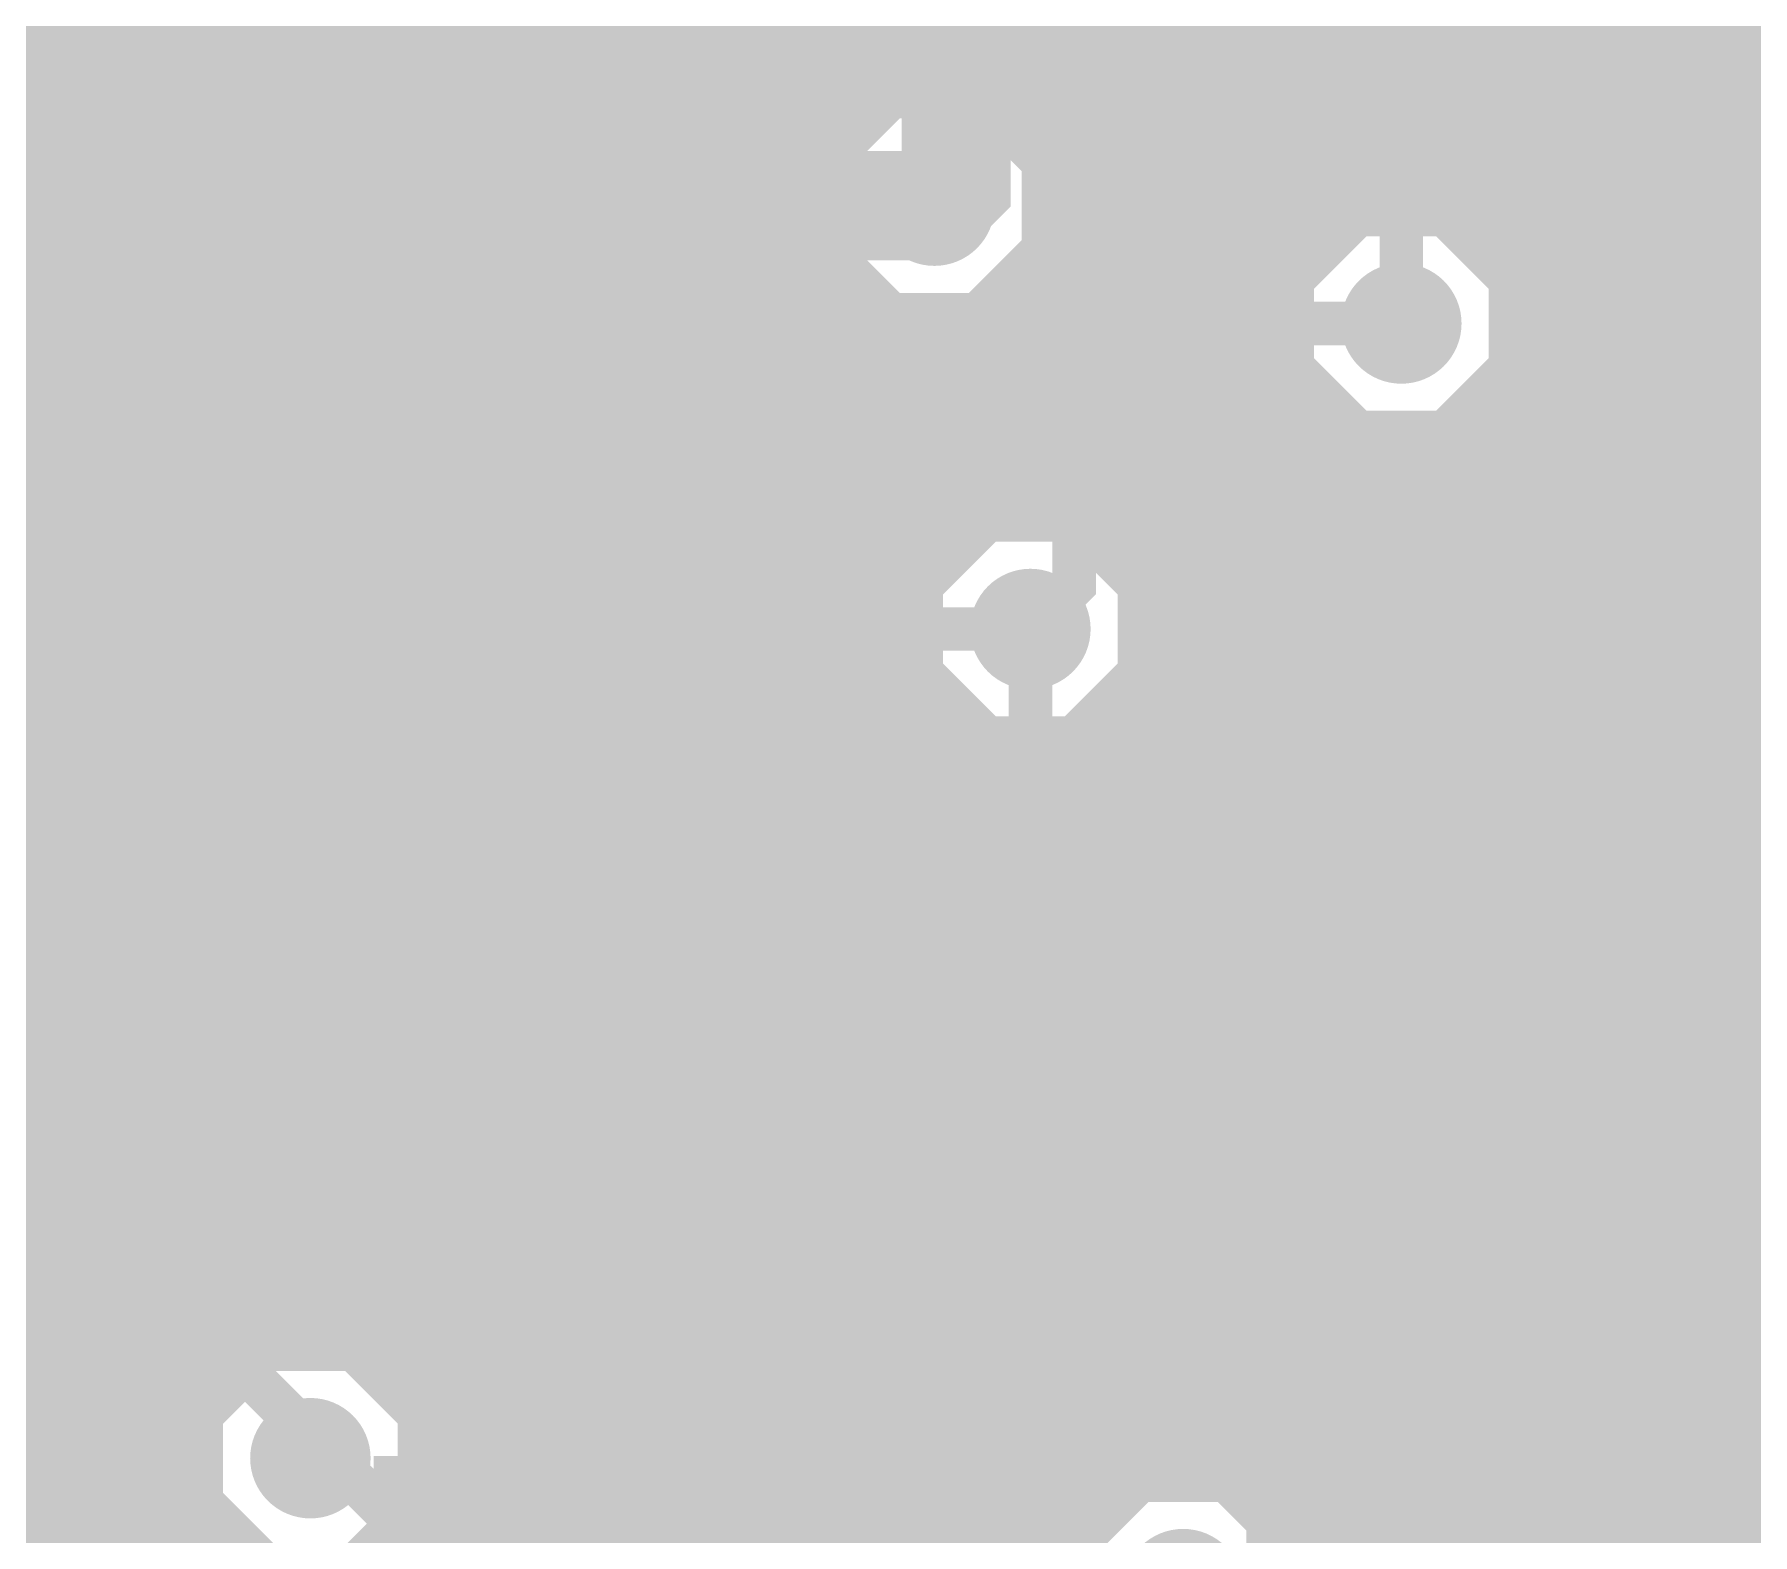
# Model space of a CAD drawing. Extents: x -5 to 208, y -5 to 206.
# Drawn here: x 181.91 to 191.91, y 170.62 to 179.36 of the extents above; entities that cross this region are included whole.
import ezdxf

# ---------------------------------------------------------------- set-up
doc = ezdxf.new("R2010")
doc.units = 0
doc.header["$MEASUREMENT"] = 0
doc.layers.get('0').update_dxf_attribs({"linetype": 'CONTINUOUS'})
for name, color, linetype in [('22-301-0_BOT', 7, 'CONTINUOUS'), ('22-301-0_DRD', 7, 'CONTINUOUS'), ('22-301-0_IN1', 1, 'CONTINUOUS'), ('22-301-0_IN2', 4, 'CONTINUOUS'), ('22-301-0_SMT', 5, 'CONTINUOUS'), ('22-301-0_SPT', 10, 'CONTINUOUS'), ('22-301-0_SST', 14, 'CONTINUOUS'), ('22-301-0_TOP', 9, 'CONTINUOUS'), ('THRUHOLE_TAP', 13, 'CONTINUOUS')]:
    doc.layers.add(name, color=color, linetype=linetype)

# ---------------------------------------------------------------- blocks, each defined once
blk = doc.blocks.new('ROUND_66')
at = {"const_width": 0.35052}
blk.add_lwpolyline([(-0.17526, 0, 1), (0.17526, 0, 1)], format="xyb", close=True, dxfattribs=at)
blk = doc.blocks.new('ROUND_69')
at = {"const_width": 0.35052}
blk.add_lwpolyline([(-0.17526, 0, 1), (0.17526, 0, 1)], format="xyb", close=True, dxfattribs=at)
blk = doc.blocks.new('ROUND_68')
at = {"const_width": 0.35052}
blk.add_lwpolyline([(-0.17526, 0, 1), (0.17526, 0, 1)], format="xyb", close=True, dxfattribs=at)
blk = doc.blocks.new('RECTANGLE_6')
blk.add_solid([(0.4826, 0.4064), (0.4826, -0.4064), (-0.4826, 0.4064), (-0.4826, -0.4064)])
blk = doc.blocks.new('ROUND_73')
at = {"const_width": 0.10033}
blk.add_lwpolyline([(-0.050164, 0, 1), (0.050164, 0, 1)], format="xyb", close=True, dxfattribs=at)

msp = doc.modelspace()

# ---------------------------------------------------------------- linework, layer by layer
at = {"layer": '22-301-0_BOT'}
for points, const_width in [([(181.8894, 203.073), (181.8894, 179.0065)], 0.254), ([(182.118, 203.073), (182.118, 179.0065)], 0.254), ([(182.3466, 203.073), (182.3466, 179.0065)], 0.254), ([(182.5752, 203.073), (182.5752, 179.0065)], 0.254), ([(182.8038, 203.073), (182.8038, 179.0065)], 0.254), ([(183.0324, 203.073), (183.0324, 179.0065)], 0.254), ([(183.261, 203.073), (183.261, 179.0065)], 0.254), ([(183.4896, 203.073), (183.4896, 179.0065)], 0.254), ([(183.7182, 203.073), (183.7182, 179.0065)], 0.254), ([(183.9468, 203.073), (183.9468, 179.0065)], 0.254), ([(184.1754, 203.073), (184.1754, 179.0065)], 0.254), ([(184.404, 203.073), (184.404, 179.0065)], 0.254), ([(184.6326, 203.073), (184.6326, 179.0065)], 0.254), ([(184.8612, 203.073), (184.8612, 179.0065)], 0.254), ([(185.0898, 203.073), (185.0898, 179.0065)], 0.254), ([(185.3184, 203.073), (185.3184, 179.0065)], 0.254), ([(188.5188, 203.073), (188.5188, 170.98264)], 0.254), ([(188.7474, 203.073), (188.7474, 170.96994)], 0.254), ([(188.976, 203.073), (188.976, 170.87088)], 0.254), ([(189.2046, 203.073), (189.2046, 177.83302)], 0.254), ([(189.4332, 203.073), (189.4332, 178.19878)], 0.254), ([(189.6618, 203.073), (189.6618, 178.3207)], 0.254), ([(189.8904, 203.073), (189.8904, 178.35118)], 0.254), ([(190.119, 203.073), (190.119, 178.30292)], 0.254), ([(190.3476, 203.073), (190.3476, 178.15052)], 0.254), ([(190.5762, 203.073), (190.5762, 166.37)], 0.254), ([(190.8048, 203.073), (190.8048, 166.37)], 0.254), ([(191.0334, 203.073), (191.0334, 166.37)], 0.254), ([(191.262, 203.073), (191.262, 166.37)], 0.254), ([(191.4906, 203.073), (191.4906, 166.37)], 0.254), ([(191.7192, 203.073), (191.7192, 166.37)], 0.254), ([(191.9478, 203.073), (191.9478, 166.37)], 0.254), ([(187.706, 164.973), (187.706, 175.895), (187.96, 176.149), (187.96, 179.705), (186.055, 181.61)], 0.254), ([(185.547, 181.15788), (185.547, 179.0065)], 0.254), ([(185.7756, 180.99024), (185.7756, 179.0065)], 0.254), ([(186.0042, 180.93182), (186.0042, 179.0065)], 0.254), ([(186.2328, 180.7845), (186.2328, 179.0065)], 0.254), ([(186.4614, 180.5559), (186.4614, 179.0065)], 0.254), ([(186.69, 180.3273), (186.69, 179.0065)], 0.254), ([(186.9186, 180.0987), (186.9186, 179.0065)], 0.254), ([(187.1472, 179.8701), (187.1472, 179.03952)], 0.254), ([(188.4172, 179.705), (188.4172, 176.149)], 0.254), ([(187.3758, 179.6415), (187.3758, 178.99888)], 0.254), ([(187.5028, 179.5145), (187.5028, 178.96332)], 0.254), ([(187.5028, 179.4002), (118.9482, 179.4002)], 0.254), ([(202.057, 179.4002), (188.4172, 179.4002)], 0.254), ([(187.5028, 179.1716), (118.9482, 179.1716)], 0.254), ([(202.057, 179.1716), (188.4172, 179.1716)], 0.254), ([(186.93892, 179.0065), (181.10454, 179.0065)], 0.254), ([(186.93892, 179.0065), (181.10454, 179.0065)], 0.254), ([(202.057, 178.943), (188.4172, 178.943)], 0.254), ([(202.057, 178.7144), (188.4172, 178.7144)], 0.254), ([(187.1472, 178.3588), (180.8988, 178.3588)], 0.635), ([(187.2742, 178.3588), (187.1472, 178.3588), (180.8988, 178.3588)], 0.635), ([(202.057, 178.4858), (188.4172, 178.4858)], 0.254), ([(189.51702, 178.2572), (188.4172, 178.2572)], 0.254), ([(202.057, 178.2572), (190.21298, 178.2572)], 0.254), ([(189.28588, 178.0286), (188.4172, 178.0286)], 0.254), ([(202.057, 178.0286), (190.44412, 178.0286)], 0.254), ([(189.19698, 177.8), (188.4172, 177.8)], 0.254), ([(202.057, 177.8), (190.53302, 177.8)], 0.254), ([(186.93892, 177.7111), (181.10454, 177.7111)], 0.254), ([(186.93892, 177.7111), (181.10454, 177.7111)], 0.254), ([(181.8894, 177.7111), (181.8894, 166.37)], 0.254), ([(182.118, 177.7111), (182.118, 166.37)], 0.254), ([(182.3466, 177.7111), (182.3466, 166.37)], 0.254), ([(182.5752, 177.7111), (182.5752, 166.37)], 0.254), ([(182.8038, 177.7111), (182.8038, 166.37)], 0.254), ([(183.0324, 177.7111), (183.0324, 171.54652)], 0.254), ([(183.261, 177.7111), (183.261, 171.69892)], 0.254), ([(183.4896, 177.7111), (183.4896, 171.74718)], 0.254), ([(183.7182, 177.7111), (183.7182, 171.7167)], 0.254), ([(183.9468, 177.7111), (183.9468, 171.59478)], 0.254), ([(184.1754, 177.7111), (184.1754, 171.22902)], 0.254), ([(184.404, 177.7111), (184.404, 166.37)], 0.254), ([(184.6326, 177.7111), (184.6326, 166.37)], 0.254), ([(184.8612, 177.7111), (184.8612, 166.37)], 0.254), ([(185.0898, 177.7111), (185.0898, 166.37)], 0.254), ([(185.3184, 177.7111), (185.3184, 166.37)], 0.254), ([(185.547, 177.7111), (185.547, 166.37)], 0.254), ([(185.7756, 177.7111), (185.7756, 166.37)], 0.254), ([(186.0042, 177.7111), (186.0042, 166.37)], 0.254), ([(186.2328, 177.7111), (186.2328, 166.37)], 0.254), ([(186.4614, 177.7111), (186.4614, 166.37)], 0.254), ([(186.69, 177.7111), (186.69, 166.37)], 0.254), ([(186.9186, 177.7111), (186.9186, 166.37)], 0.254), ([(187.3758, 177.71872), (187.3758, 176.48936)], 0.254), ([(187.5028, 177.75174), (187.5028, 176.5427)], 0.254), ([(187.1472, 177.67808), (187.1472, 176.28108)], 0.254), ([(187.5028, 177.5714), (118.9482, 177.5714)], 0.254), ([(189.1919, 177.5714), (188.4172, 177.5714)], 0.254), ([(189.2046, 177.51044), (189.2046, 170.60672)], 0.254), ([(202.057, 177.5714), (190.53556, 177.5714)], 0.254), ([(187.5028, 177.3428), (118.9482, 177.3428)], 0.254), ([(189.27064, 177.3428), (188.4172, 177.3428)], 0.254), ([(202.057, 177.3428), (190.45936, 177.3428)], 0.254), ([(187.5028, 177.1142), (118.9482, 177.1142)], 0.254), ([(189.47638, 177.1142), (188.4172, 177.1142)], 0.254), ([(189.4332, 177.14722), (189.4332, 166.37)], 0.254), ([(202.057, 177.1142), (190.25108, 177.1142)], 0.254), ([(190.3476, 177.19294), (190.3476, 166.37)], 0.254), ([(189.6618, 177.02276), (189.6618, 166.37)], 0.254), ([(190.119, 177.04308), (190.119, 166.37)], 0.254), ([(189.8904, 176.99228), (189.8904, 166.37)], 0.254), ([(187.5028, 176.8856), (118.9482, 176.8856)], 0.254), ([(202.057, 176.8856), (188.4172, 176.8856)], 0.254), ([(187.5028, 176.657), (118.9482, 176.657)], 0.254), ([(202.057, 176.657), (188.4172, 176.657)], 0.254), ([(187.28436, 176.4284), (118.9482, 176.4284)], 0.254), ([(202.057, 176.4284), (188.4172, 176.4284)], 0.254), ([(187.09894, 176.1998), (118.9482, 176.1998)], 0.254), ([(202.057, 176.1998), (188.4172, 176.1998)], 0.254), ([(187.03036, 175.9712), (118.9482, 175.9712)], 0.254), ([(187.706, 175.895), (187.706, 164.973)], 0.254), ([(202.057, 175.9712), (188.38164, 175.9712)], 0.254), ([(187.04306, 175.7426), (118.9482, 175.7426)], 0.254), ([(202.057, 175.7426), (188.36894, 175.7426)], 0.254), ([(187.14212, 175.514), (118.9482, 175.514)], 0.254), ([(187.1472, 175.50638), (187.1472, 166.37)], 0.254), ([(202.057, 175.514), (188.26988, 175.514)], 0.254), ([(188.2902, 175.54702), (188.2902, 170.91406)], 0.254), ([(187.2488, 175.39208), (187.2488, 166.37)], 0.254), ([(187.2488, 175.39208), (187.2488, 166.37)], 0.254), ([(188.1632, 175.39208), (188.1632, 170.83278)], 0.254), ([(188.1632, 175.39208), (188.1632, 170.83278)], 0.254), ([(187.2488, 175.2854), (118.9482, 175.2854)], 0.254), ([(202.057, 175.2854), (188.1632, 175.2854)], 0.254), ([(187.2488, 175.0568), (118.9482, 175.0568)], 0.254), ([(202.057, 175.0568), (188.1632, 175.0568)], 0.254), ([(187.2488, 174.8282), (118.9482, 174.8282)], 0.254), ([(202.057, 174.8282), (188.1632, 174.8282)], 0.254), ([(187.2488, 174.5996), (118.9482, 174.5996)], 0.254), ([(202.057, 174.5996), (188.1632, 174.5996)], 0.254), ([(187.2488, 174.371), (118.9482, 174.371)], 0.254), ([(202.057, 174.371), (188.1632, 174.371)], 0.254), ([(187.2488, 174.1424), (118.9482, 174.1424)], 0.254), ([(202.057, 174.1424), (188.1632, 174.1424)], 0.254), ([(187.2488, 173.9138), (118.9482, 173.9138)], 0.254), ([(202.057, 173.9138), (188.1632, 173.9138)], 0.254), ([(187.2488, 173.6852), (118.9482, 173.6852)], 0.254), ([(202.057, 173.6852), (188.1632, 173.6852)], 0.254), ([(187.2488, 173.4566), (120.23852, 173.4566)], 0.254), ([(202.057, 173.4566), (188.1632, 173.4566)], 0.254), ([(187.2488, 173.228), (120.39092, 173.228)], 0.254), ([(202.057, 173.228), (188.1632, 173.228)], 0.254), ([(187.2488, 172.9994), (120.43918, 172.9994)], 0.254), ([(202.057, 172.9994), (188.1632, 172.9994)], 0.254), ([(187.2488, 172.7708), (120.4087, 172.7708)], 0.254), ([(202.057, 172.7708), (188.1632, 172.7708)], 0.254), ([(187.2488, 172.5422), (120.28678, 172.5422)], 0.254), ([(202.057, 172.5422), (188.1632, 172.5422)], 0.254), ([(187.2488, 172.3136), (119.9642, 172.3136)], 0.254), ([(202.057, 172.3136), (188.1632, 172.3136)], 0.254), ([(187.2488, 172.085), (119.9642, 172.085)], 0.254), ([(202.057, 172.085), (188.1632, 172.085)], 0.254), ([(187.2488, 171.8564), (119.9642, 171.8564)], 0.254), ([(202.057, 171.8564), (188.1632, 171.8564)], 0.254), ([(183.12638, 171.6278), (119.9642, 171.6278)], 0.254), ([(187.2488, 171.6278), (183.90108, 171.6278)], 0.254), ([(202.057, 171.6278), (188.1632, 171.6278)], 0.254), ([(182.92064, 171.3992), (119.9642, 171.3992)], 0.254), ([(187.2488, 171.3992), (184.10936, 171.3992)], 0.254), ([(202.057, 171.3992), (188.1632, 171.3992)], 0.254), ([(182.8419, 171.1706), (119.9642, 171.1706)], 0.254), ([(187.2488, 171.1706), (184.18556, 171.1706)], 0.254), ([(202.057, 171.1706), (188.1632, 171.1706)], 0.254), ([(182.84698, 170.942), (119.9642, 170.942)], 0.254), ([(184.1754, 170.90644), (184.1754, 166.37)], 0.254), ([(187.2488, 170.942), (184.18302, 170.942)], 0.254), ([(188.35116, 170.942), (188.1632, 170.942)], 0.254), ([(202.057, 170.942), (188.8363, 170.942)], 0.254), ([(182.93588, 170.7134), (178.2572, 170.7134)], 0.254), ([(187.2488, 170.7134), (184.09412, 170.7134)], 0.254), ([(202.057, 170.7134), (189.13856, 170.7134)], 0.254), ([(183.0324, 170.58894), (183.0324, 166.37)], 0.254), ([(183.9468, 170.54322), (183.9468, 166.37)], 0.254)]:
    msp.add_lwpolyline(points, dxfattribs=dict(at, const_width=const_width))
at = {"layer": '22-301-0_BOT', "const_width": 0.254}
for points in [[(187.1472, 179.03952, 0.077939), (186.93881, 179.00684)], [(187.37834, 178.99634, 0.0871726), (187.1472, 179.03695)], [(187.5028, 178.96332, 0.0499456), (187.37839, 178.99664)], [(189.865, 178.35372, 0.4142136), (189.18428, 177.673)], [(190.54572, 177.673, 0.4142136), (189.865, 178.35372)], [(186.93892, 177.7111, 0.0779385), (187.1472, 177.67844)], [(187.1472, 177.67808, 0.0868516), (187.3784, 177.71854)], [(187.37834, 177.71872, 0.0497555), (187.50274, 177.75191)], [(189.18428, 177.673, 0.4142136), (189.865, 176.99228)], [(189.865, 176.99228, 0.4142136), (190.54572, 177.673)], [(187.5028, 176.5427, 0.3277294), (187.02782, 175.895)], [(188.38164, 175.9712, 0.1000976), (188.41759, 176.149)], [(188.38164, 175.9712, 0.1000976), (188.41759, 176.149)], [(187.02528, 175.895, 0.2113086), (187.2481, 175.39131)], [(188.1632, 175.39208, 0.2113087), (188.38568, 175.895)], [(188.38672, 175.895, 0.0280837), (188.38243, 175.97129)], [(183.515, 171.74972, 0.4142136), (182.83428, 171.069)], [(184.19572, 171.069, 0.4142136), (183.515, 171.74972)], [(182.83428, 171.069, 0.4142136), (183.515, 170.38828)], [(183.515, 170.38828, 0.4142136), (184.19572, 171.069)], [(188.595, 170.98772, 0.1736055), (188.16297, 170.83305)], [(189.27572, 170.307, 0.4142136), (188.595, 170.98772)]]:
    msp.add_lwpolyline(points, format="xyb", dxfattribs=at)
at = {"layer": '22-301-0_DRD', "const_width": 0.254}
for points in [[(186.8932, 178.9938), (186.5122, 178.6128)], [(186.8932, 178.9938), (186.5122, 178.6128)], [(187.4012, 178.9938), (186.8932, 178.9938)], [(187.4012, 178.9938), (186.8932, 178.9938)], [(187.7822, 178.6128), (187.4012, 178.9938)], [(187.7822, 178.6128), (187.4012, 178.9938)], [(186.5122, 178.6128), (186.5122, 178.1048)], [(186.5122, 178.6128), (186.5122, 178.1048)], [(187.7822, 178.1048), (187.7822, 178.6128)], [(187.7822, 178.1048), (187.7822, 178.6128)], [(189.611, 178.308), (189.23, 177.927)], [(190.119, 178.308), (189.611, 178.308)], [(190.5, 177.927), (190.119, 178.308)], [(186.5122, 178.1048), (186.8932, 177.7238)], [(186.5122, 178.1048), (186.8932, 177.7238)], [(187.4012, 177.7238), (187.7822, 178.1048)], [(187.4012, 177.7238), (187.7822, 178.1048)], [(189.23, 177.927), (189.23, 177.419)], [(190.5, 177.419), (190.5, 177.927)], [(186.8932, 177.7238), (187.4012, 177.7238)], [(186.8932, 177.7238), (187.4012, 177.7238)], [(189.23, 177.419), (189.611, 177.038)], [(190.119, 177.038), (190.5, 177.419)], [(189.611, 177.038), (190.119, 177.038)], [(187.452, 176.53), (187.071, 176.149)], [(187.96, 176.53), (187.452, 176.53)], [(188.341, 176.149), (187.96, 176.53)], [(187.071, 176.149), (187.071, 175.641)], [(188.341, 175.641), (188.341, 176.149)], [(187.071, 175.641), (187.452, 175.26)], [(187.96, 175.26), (188.341, 175.641)], [(187.452, 175.26), (187.96, 175.26)], [(183.261, 171.704), (182.88, 171.323)], [(183.769, 171.704), (183.261, 171.704)], [(184.15, 171.323), (183.769, 171.704)], [(182.88, 171.323), (182.88, 170.815)], [(184.15, 170.815), (184.15, 171.323)], [(188.341, 170.942), (187.96, 170.561)], [(188.849, 170.942), (188.341, 170.942)], [(189.23, 170.561), (188.849, 170.942)], [(182.88, 170.815), (183.261, 170.434)], [(183.769, 170.434), (184.15, 170.815)], [(187.96, 170.561), (187.96, 170.053)], [(189.23, 170.053), (189.23, 170.561)]]:
    msp.add_lwpolyline(points, dxfattribs=at)
at = {"layer": '22-301-0_IN1', "const_width": 0.254}
for points in [[(181.9402, 203.327), (181.9402, 164.846)], [(182.1688, 203.327), (182.1688, 164.846)], [(182.3974, 203.327), (182.3974, 164.846)], [(182.626, 203.327), (182.626, 164.846)], [(182.8546, 203.327), (182.8546, 171.22902)], [(183.0832, 203.327), (183.0832, 171.59478)], [(183.3118, 203.327), (183.3118, 171.7167)], [(183.5404, 203.327), (183.5404, 171.74718)], [(183.769, 203.327), (183.769, 171.69892)], [(183.9976, 203.327), (183.9976, 171.54652)], [(184.2262, 203.327), (184.2262, 164.846)], [(184.4548, 203.327), (184.4548, 164.846)], [(184.6834, 203.327), (184.6834, 164.846)], [(184.912, 203.327), (184.912, 164.846)], [(185.1406, 203.327), (185.1406, 164.846)], [(185.3692, 203.327), (185.3692, 164.846)], [(186.7408, 203.327), (186.7408, 178.90236)], [(186.9694, 203.327), (186.9694, 179.01412)], [(187.198, 203.327), (187.198, 179.03698)], [(187.4266, 203.327), (187.4266, 178.97856)], [(187.6552, 203.327), (187.6552, 178.81092)], [(187.8838, 203.327), (187.8838, 176.55032)], [(188.1124, 203.327), (188.1124, 176.43856)], [(188.341, 203.327), (188.341, 176.1363)], [(188.5696, 203.327), (188.5696, 170.98518)], [(188.7982, 203.327), (188.7982, 170.9547)], [(189.0268, 203.327), (189.0268, 170.83278)], [(189.2554, 203.327), (189.2554, 177.97272)], [(189.484, 203.327), (189.484, 178.23688)], [(189.7126, 203.327), (189.7126, 178.33594)], [(189.9412, 203.327), (189.9412, 178.34864)], [(190.1698, 203.327), (190.1698, 178.28006)], [(190.3984, 203.327), (190.3984, 178.09464)], [(190.627, 203.327), (190.627, 164.846)], [(190.8556, 203.327), (190.8556, 164.846)], [(191.0842, 203.327), (191.0842, 164.846)], [(191.3128, 203.327), (191.3128, 164.846)], [(191.5414, 203.327), (191.5414, 164.846)], [(191.77, 203.327), (191.77, 165.9763)], [(191.9986, 203.327), (191.9986, 166.27856)], [(185.5978, 181.10708), (185.5978, 164.846)], [(186.5122, 181.10708), (186.5122, 178.6001)], [(185.8264, 180.96992), (185.8264, 164.846)], [(186.055, 180.92928), (186.055, 164.846)], [(186.2836, 180.96992), (186.2836, 164.846)], [(199.644, 179.3494), (118.79072, 179.3494)], [(199.644, 179.1208), (107.73664, 179.1208)], [(186.72556, 178.8922), (181.32044, 178.8922)], [(199.644, 178.8922), (187.56884, 178.8922)], [(186.54014, 178.6636), (181.50586, 178.6636)], [(199.644, 178.6636), (187.75426, 178.6636)], [(186.47156, 178.435), (181.57444, 178.435)], [(199.644, 178.435), (187.82284, 178.435)], [(186.48426, 178.2064), (181.56174, 178.2064)], [(189.44336, 178.2064), (187.81014, 178.2064)], [(199.644, 178.2064), (190.28664, 178.2064)], [(186.5122, 178.11496), (186.5122, 164.846)], [(186.58332, 177.9778), (181.46268, 177.9778)], [(187.6552, 177.90668), (187.6552, 176.57318)], [(189.25794, 177.9778), (187.71108, 177.9778)], [(199.644, 177.9778), (190.47206, 177.9778)], [(186.7408, 177.8127), (186.7408, 164.846)], [(186.84494, 177.7492), (181.19852, 177.7492)], [(186.9694, 177.70094), (186.9694, 164.846)], [(187.4266, 177.73904), (187.4266, 176.51476)], [(189.18936, 177.7492), (187.44692, 177.7492)], [(199.644, 177.7492), (190.54064, 177.7492)], [(187.198, 177.68062), (187.198, 176.34712)], [(189.20206, 177.5206), (111.16056, 177.5206)], [(199.644, 177.5206), (190.52794, 177.5206)], [(189.2554, 177.37074), (189.2554, 170.46702)], [(189.30112, 177.292), (110.8583, 177.292)], [(190.3984, 177.25136), (190.3984, 164.846)], [(199.644, 177.292), (190.42888, 177.292)], [(189.484, 177.10912), (189.484, 164.846)], [(189.56274, 177.0634), (97.31502, 177.0634)], [(189.7126, 177.01006), (189.7126, 164.846)], [(189.9412, 176.99736), (189.9412, 164.846)], [(199.644, 177.0634), (190.16472, 177.0634)], [(190.1698, 177.06594), (190.1698, 164.846)], [(199.644, 176.8348), (97.68078, 176.8348)], [(199.644, 176.6062), (97.8027, 176.6062)], [(187.22594, 176.3776), (97.83318, 176.3776)], [(199.644, 176.3776), (188.18352, 176.3776)], [(187.07608, 176.149), (97.78492, 176.149)], [(199.644, 176.149), (188.33592, 176.149)], [(187.02528, 175.9204), (97.63252, 175.9204)], [(199.644, 175.9204), (188.38418, 175.9204)], [(187.05576, 175.6918), (67.691, 175.6918)], [(188.341, 175.65116), (188.341, 170.93692)], [(199.644, 175.6918), (188.3537, 175.6918)], [(187.18022, 175.4632), (67.691, 175.4632)], [(187.198, 175.44288), (187.198, 165.42512)], [(199.644, 175.4632), (188.23178, 175.4632)], [(188.1124, 175.3489), (188.1124, 170.78452)], [(187.54344, 175.2346), (67.691, 175.2346)], [(187.4266, 175.27524), (187.4266, 165.59276)], [(187.6552, 175.21682), (187.6552, 165.65118)], [(199.644, 175.2346), (187.86602, 175.2346)], [(187.8838, 175.23714), (187.8838, 165.62832)], [(199.644, 175.006), (67.691, 175.006)], [(199.644, 174.7774), (80.40624, 174.7774)], [(199.644, 174.5488), (80.59166, 174.5488)], [(199.644, 174.3202), (80.66024, 174.3202)], [(199.644, 174.0916), (80.64754, 174.0916)], [(199.644, 173.863), (80.54848, 173.863)], [(199.644, 173.6344), (119.92102, 173.6344)], [(199.644, 173.4058), (120.28678, 173.4058)], [(199.644, 173.1772), (120.4087, 173.1772)], [(199.644, 172.9486), (120.43918, 172.9486)], [(199.644, 172.72), (120.39092, 172.72)], [(199.644, 172.4914), (120.23852, 172.4914)], [(199.644, 172.2628), (112.03432, 172.2628)], [(199.644, 172.0342), (112.05718, 172.0342)], [(199.644, 171.8056), (111.99876, 171.8056)], [(183.06288, 171.577), (111.83112, 171.577)], [(199.644, 171.577), (183.96712, 171.577)], [(182.89524, 171.3484), (109.25556, 171.3484)], [(199.644, 171.3484), (184.13476, 171.3484)], [(182.83682, 171.1198), (109.17936, 171.1198)], [(199.644, 171.1198), (184.19318, 171.1198)], [(182.8546, 170.90644), (182.8546, 164.846)], [(182.85714, 170.8912), (108.97108, 170.8912)], [(188.24702, 170.8912), (184.17032, 170.8912)], [(199.644, 170.8912), (188.94298, 170.8912)], [(182.9689, 170.6626), (92.49918, 170.6626)], [(188.01588, 170.6626), (184.05856, 170.6626)], [(199.644, 170.6626), (189.17412, 170.6626)], [(183.0832, 170.54322), (183.0832, 164.846)], [(183.9976, 170.58894), (183.9976, 164.846)]]:
    msp.add_lwpolyline(points, dxfattribs=at)
for points in [[(187.1472, 179.03952, 0.4142136), (186.46648, 178.3588)], [(187.82792, 178.3588, 0.4142136), (187.1472, 179.03952)], [(186.46648, 178.3588, 0.4142136), (187.1472, 177.67808)], [(187.1472, 177.67808, 0.4142136), (187.82792, 178.3588)], [(189.865, 178.35372, 0.4142136), (189.18428, 177.673)], [(190.54572, 177.673, 0.4142136), (189.865, 178.35372)], [(189.18428, 177.673, 0.4142136), (189.865, 176.99228)], [(189.865, 176.99228, 0.4142136), (190.54572, 177.673)], [(187.706, 176.57572, 0.4142136), (187.02528, 175.895)], [(188.38672, 175.895, 0.4142136), (187.706, 176.57572)], [(187.02528, 175.895, 0.4142136), (187.706, 175.21428)], [(187.706, 175.21428, 0.4142136), (188.38672, 175.895)], [(183.515, 171.74972, 0.4142136), (182.83428, 171.069)], [(184.19572, 171.069, 0.4142136), (183.515, 171.74972)], [(182.83428, 171.069, 0.4142136), (183.515, 170.38828)], [(183.515, 170.38828, 0.4142136), (184.19572, 171.069)], [(188.595, 170.98772, 0.4142136), (187.91428, 170.307)], [(189.27572, 170.307, 0.4142136), (188.595, 170.98772)]]:
    msp.add_lwpolyline(points, format="xyb", dxfattribs=at)
at = {"layer": '22-301-0_IN2', "const_width": 0.254}
for points in [[(22.352, 180.467), (22.352, 180.34), (23.368, 179.324), (106.172, 179.324), (106.807, 179.959), (107.315, 179.959), (108.077, 179.197), (146.812, 179.197), (147.066, 179.451), (196.469, 179.451), (197.485, 180.467)], [(196.469, 178.9938), (187.3885, 178.9938)], [(187.6552, 178.9938), (187.6552, 178.81092)], [(187.8838, 178.9938), (187.8838, 178.1302)], [(188.1124, 178.9938), (188.1124, 178.1302)], [(188.341, 178.9938), (188.341, 178.1302)], [(188.5696, 178.9938), (188.5696, 178.1302)], [(188.7982, 178.9938), (188.7982, 178.1302)], [(189.0268, 178.9938), (189.0268, 178.1302)], [(189.2554, 178.9938), (189.2554, 178.1302)], [(189.484, 178.9938), (189.484, 178.23688)], [(189.7126, 178.9938), (189.7126, 178.33594)], [(189.9412, 178.9938), (189.9412, 178.34864)], [(190.1698, 178.9938), (190.1698, 178.28006)], [(190.3984, 178.9938), (190.3984, 178.09464)], [(190.627, 178.9938), (190.627, 169.3672)], [(190.8556, 178.9938), (190.8556, 169.3672)], [(191.0842, 178.9938), (191.0842, 169.3672)], [(191.3128, 178.9938), (191.3128, 169.3672)], [(191.5414, 178.9938), (191.5414, 169.3672)], [(191.77, 178.9938), (191.77, 169.3672)], [(191.9986, 178.9938), (191.9986, 169.3672)], [(199.644, 178.816), (187.65012, 178.816)], [(199.644, 178.5874), (187.78728, 178.5874)], [(199.644, 178.3588), (187.82792, 178.3588)], [(189.36208, 178.1302), (187.78728, 178.1302)], [(189.36208, 178.1302), (187.78728, 178.1302)], [(199.644, 178.1302), (190.36792, 178.1302)], [(189.865, 177.673), (148.209, 177.673), (147.955, 177.927), (110.617, 177.927)], [(199.644, 177.9016), (190.50508, 177.9016)], [(199.644, 177.673), (190.54572, 177.673)], [(199.644, 177.4444), (190.50508, 177.4444)], [(189.36208, 177.2158), (148.209, 177.2158)], [(181.9402, 177.2158), (181.9402, 176.3522)], [(182.1688, 177.2158), (182.1688, 176.3522)], [(182.3974, 177.2158), (182.3974, 176.3522)], [(182.626, 177.2158), (182.626, 176.3522)], [(182.8546, 177.2158), (182.8546, 176.3522)], [(183.0832, 177.2158), (183.0832, 176.3522)], [(183.3118, 177.2158), (183.3118, 176.3522)], [(183.5404, 177.2158), (183.5404, 176.3522)], [(183.769, 177.2158), (183.769, 176.3522)], [(183.9976, 177.2158), (183.9976, 176.3522)], [(184.2262, 177.2158), (184.2262, 176.3522)], [(184.4548, 177.2158), (184.4548, 176.3522)], [(184.6834, 177.2158), (184.6834, 176.3522)], [(184.912, 177.2158), (184.912, 176.3522)], [(185.1406, 177.2158), (185.1406, 176.3522)], [(185.3692, 177.2158), (185.3692, 176.3522)], [(185.5978, 177.2158), (185.5978, 176.3522)], [(185.8264, 177.2158), (185.8264, 176.3522)], [(186.055, 177.2158), (186.055, 176.3522)], [(186.2836, 177.2158), (186.2836, 176.3522)], [(186.5122, 177.2158), (186.5122, 176.3522)], [(186.7408, 177.2158), (186.7408, 176.3522)], [(186.9694, 177.2158), (186.9694, 176.3522)], [(187.198, 177.2158), (187.198, 176.3522)], [(187.4266, 177.2158), (187.4266, 176.51476)], [(187.6552, 177.2158), (187.6552, 176.57318)], [(187.8838, 177.2158), (187.8838, 176.55032)], [(188.1124, 177.2158), (188.1124, 176.43856)], [(188.341, 177.2158), (188.341, 176.1363)], [(188.5696, 177.2158), (188.5696, 170.98518)], [(188.7982, 177.2158), (188.7982, 170.9547)], [(189.0268, 177.2158), (189.0268, 170.83278)], [(189.2554, 177.2158), (189.2554, 170.46702)], [(199.644, 177.2158), (190.36792, 177.2158)], [(190.3984, 177.25136), (190.3984, 169.3672)], [(189.484, 177.10912), (189.484, 169.3672)], [(189.7126, 177.01006), (189.7126, 169.3672)], [(189.9412, 176.99736), (189.9412, 169.3672)], [(190.1698, 177.06594), (190.1698, 169.3672)], [(199.644, 176.9872), (97.50298, 176.9872)], [(199.644, 176.7586), (147.60702, 176.7586)], [(187.46216, 176.53), (147.83816, 176.53)], [(199.644, 176.53), (187.9473, 176.53)], [(97.155, 176.403), (147.32, 176.403), (147.828, 175.895), (187.706, 175.895)], [(187.20308, 176.3522), (148.01596, 176.3522)], [(199.644, 176.3014), (188.24956, 176.3014)], [(199.644, 176.0728), (188.36132, 176.0728)], [(199.644, 175.8442), (188.38418, 175.8442)], [(199.644, 175.6156), (188.32576, 175.6156)], [(188.341, 175.65116), (188.341, 170.93692)], [(187.20308, 175.4378), (147.828, 175.4378)], [(181.9402, 175.4378), (181.9402, 172.6692)], [(182.1688, 175.4378), (182.1688, 172.6692)], [(182.3974, 175.4378), (182.3974, 172.6692)], [(182.626, 175.4378), (182.626, 172.65142)], [(182.8546, 175.4378), (182.8546, 172.50156)], [(183.0832, 175.4378), (183.0832, 172.27296)], [(183.3118, 175.4378), (183.3118, 172.04436)], [(183.5404, 175.4378), (183.5404, 171.81576)], [(183.769, 175.4378), (183.769, 171.69892)], [(183.9976, 175.4378), (183.9976, 171.54652)], [(184.2262, 175.4378), (184.2262, 170.7642)], [(184.4548, 175.4378), (184.4548, 170.7642)], [(184.6834, 175.4378), (184.6834, 170.7642)], [(184.912, 175.4378), (184.912, 170.7642)], [(185.1406, 175.4378), (185.1406, 170.7642)], [(185.3692, 175.4378), (185.3692, 170.7642)], [(185.5978, 175.4378), (185.5978, 170.7642)], [(185.8264, 175.4378), (185.8264, 170.7642)], [(186.055, 175.4378), (186.055, 170.7642)], [(186.2836, 175.4378), (186.2836, 170.7642)], [(186.5122, 175.4378), (186.5122, 170.7642)], [(186.7408, 175.4378), (186.7408, 170.7642)], [(186.9694, 175.4378), (186.9694, 170.7642)], [(187.198, 175.4378), (187.198, 170.7642)], [(187.25388, 175.387), (67.691, 175.387)], [(188.1124, 175.3489), (188.1124, 170.78452)], [(199.644, 175.387), (188.15812, 175.387)], [(187.4266, 175.27524), (187.4266, 170.7642)], [(187.6552, 175.21682), (187.6552, 170.7642)], [(187.8838, 175.23714), (187.8838, 170.7642)], [(199.644, 175.1584), (67.691, 175.1584)], [(199.644, 174.9298), (67.691, 174.9298)], [(199.644, 174.7012), (80.48752, 174.7012)], [(199.644, 174.4726), (80.62468, 174.4726)], [(199.644, 174.244), (80.66532, 174.244)], [(199.644, 174.0154), (80.62468, 174.0154)], [(199.644, 173.7868), (80.48752, 173.7868)], [(199.644, 173.5582), (120.10898, 173.5582)], [(199.644, 173.3296), (120.34012, 173.3296)], [(199.644, 173.101), (120.42902, 173.101)], [(199.644, 172.8724), (120.43156, 172.8724)], [(182.499, 172.6692), (120.36806, 172.6692)], [(199.644, 172.6438), (182.64886, 172.6438)], [(182.82666, 172.53204), (183.6166, 171.7421)], [(199.644, 172.4152), (182.94096, 172.4152)], [(183.515, 171.069), (183.515, 171.196), (182.499, 172.212), (111.252, 172.212), (111.379, 172.085)], [(199.644, 172.1866), (183.16956, 172.1866)], [(199.644, 171.958), (183.39816, 171.958)], [(182.3339, 171.7294), (111.95812, 171.7294)], [(182.3085, 171.7548), (111.97336, 171.7548)], [(181.9402, 171.7548), (181.9402, 170.7642)], [(182.1688, 171.7548), (182.1688, 170.7642)], [(182.3085, 171.7548), (182.84952, 171.21378)], [(199.644, 171.7294), (183.67502, 171.7294)], [(182.3974, 171.6659), (182.3974, 170.7642)], [(182.5625, 171.5008), (111.72698, 171.5008)], [(199.644, 171.5008), (184.04078, 171.5008)], [(182.626, 171.4373), (182.626, 170.7642)], [(182.7911, 171.2722), (109.24032, 171.2722)], [(199.644, 171.2722), (184.1627, 171.2722)], [(182.83428, 171.0436), (121.95302, 171.0436)], [(199.644, 171.0436), (184.19318, 171.0436)], [(182.8546, 170.90644), (182.8546, 170.7642)], [(182.88508, 170.815), (122.18416, 170.815)], [(188.14288, 170.815), (184.14492, 170.815)], [(199.644, 170.815), (189.04712, 170.815)], [(182.90794, 170.7642), (122.23496, 170.7642)], [(188.09208, 170.7642), (184.12206, 170.7642)], [(199.644, 170.5864), (189.21476, 170.5864)]]:
    msp.add_lwpolyline(points, dxfattribs=at)
for points in [[(187.82792, 178.3588, 0.3114344), (187.3885, 178.9938)], [(187.78728, 178.1302, 0.0859668), (187.82688, 178.3588)], [(189.865, 178.35372, 0.2113092), (189.36131, 178.1309)], [(190.54572, 177.673, 0.4142136), (189.865, 178.35372)], [(189.865, 176.99228, 0.4142136), (190.54572, 177.673)], [(189.36208, 177.2158, 0.2113087), (189.865, 176.99332)], [(187.706, 176.57572, 0.2113092), (187.20231, 176.3529)], [(188.38672, 175.895, 0.4142136), (187.706, 176.57572)], [(187.706, 175.21428, 0.4142136), (188.38672, 175.895)], [(187.20308, 175.4378, 0.2113087), (187.706, 175.21532)], [(182.82158, 172.53458, 0.1989124), (182.499, 172.6682)], [(182.82158, 172.53458, 0.1989124), (182.499, 172.6682)], [(184.19572, 171.069, 0.3709856), (183.6166, 171.7421)], [(182.84952, 171.21378, 0.053606), (182.83395, 171.069)], [(182.83428, 171.069, 0.1168577), (182.90665, 170.76355)], [(184.12206, 170.7642, 0.1168576), (184.19428, 171.069)], [(188.595, 170.98772, 0.2113092), (188.09131, 170.7649)], [(189.27572, 170.307, 0.4142136), (188.595, 170.98772)]]:
    msp.add_lwpolyline(points, format="xyb", dxfattribs=at)
at = {"layer": '22-301-0_SST', "const_width": 0.1524}
for points in [[(180.1622, 179.07), (179.9336, 179.07), (179.9336, 182.245), (184.4802, 182.245), (184.4802, 179.07), (180.1622, 179.07)], [(186.5122, 179.07), (186.2836, 179.07), (186.2836, 182.245), (190.8302, 182.245), (190.8302, 179.07), (186.5122, 179.07)], [(191.50584, 177.50536), (191.3382, 177.44694), (191.3382, 177.20818), (191.50584, 177.14976), (191.67602, 177.03038), (192.18402, 177.03038), (192.3542, 177.09134), (192.3542, 177.44694), (192.18402, 177.50536), (191.50584, 177.50536)], [(191.67602, 177.26914), (191.3382, 177.03038)], [(191.67602, 176.19218), (191.67602, 176.66716), (192.3542, 176.43094), (192.3542, 176.31156), (191.3382, 176.31156)], [(191.7954, 174.55134), (191.7954, 174.19574), (191.96558, 174.07636), (192.13576, 174.07636), (192.3034, 174.19574), (192.3034, 174.55134), (191.2874, 174.55134)], [(184.8104, 174.29734), (184.8104, 173.94174), (184.98058, 173.82236), (185.15076, 173.82236), (185.3184, 173.94174), (185.3184, 174.29734), (184.3024, 174.29734)], [(189.8904, 174.29734), (189.8904, 173.94174), (190.06058, 173.82236), (190.23076, 173.82236), (190.3984, 173.94174), (190.3984, 174.29734), (189.3824, 174.29734)], [(191.7954, 174.25416), (191.2874, 174.07636)], [(184.8104, 174.00016), (184.3024, 173.82236)], [(189.8904, 174.00016), (189.3824, 173.82236)], [(191.2874, 173.35754), (191.2874, 173.59376)], [(191.2874, 173.47692), (192.3034, 173.47692), (192.13576, 173.59376)], [(184.3024, 173.10354), (184.3024, 173.33976)], [(184.3024, 173.22292), (185.3184, 173.22292), (185.15076, 173.33976)], [(189.3824, 173.10354), (189.3824, 173.33976)], [(189.3824, 173.22292), (190.3984, 173.22292), (190.23076, 173.33976)], [(191.2874, 172.63872), (191.2874, 172.87494)], [(191.2874, 172.75556), (192.3034, 172.75556), (192.13576, 172.87494)], [(184.3024, 172.62094), (185.3184, 172.26534), (185.3184, 172.74032)], [(189.3824, 172.62094), (190.3984, 172.26534), (190.3984, 172.74032)], [(191.7954, 171.85894), (191.96558, 171.80052), (192.13576, 171.80052), (192.3034, 171.85894), (192.3034, 172.21454), (192.13576, 172.27296), (191.96558, 172.27296), (191.7954, 172.21454), (191.7954, 171.85894), (191.62776, 171.80052), (191.45758, 171.80052), (191.2874, 171.85894), (191.2874, 172.21454), (191.45758, 172.27296), (191.62776, 172.27296), (191.7954, 172.21454)], [(184.3024, 171.72432), (184.47258, 171.84116), (184.64276, 171.90212), (184.98058, 171.90212), (185.15076, 171.84116), (185.3184, 171.72432), (185.3184, 171.60494), (185.15076, 171.48556), (184.98058, 171.42714), (184.64276, 171.42714), (184.47258, 171.48556), (184.3024, 171.60494), (184.3024, 171.72432)], [(189.3824, 171.54652), (189.3824, 171.78274)], [(189.3824, 171.66336), (190.3984, 171.66336), (190.23076, 171.78274)], [(183.9595, 171.0055), (183.9595, 168.0845), (185.5978, 168.0845), (185.5978, 171.0055), (183.9595, 171.0055)], [(189.0395, 171.0055), (189.0395, 168.0845), (190.6778, 168.0845), (190.6778, 171.0055), (189.0395, 171.0055)], [(191.5795, 171.0055), (191.5795, 168.0845), (193.2178, 168.0845), (193.2178, 171.0055), (191.5795, 171.0055)]]:
    msp.add_lwpolyline(points, dxfattribs=at)
at = {"layer": '22-301-0_TOP'}
for points, const_width in [([(179.705, 170.2562), (182.245, 172.7962), (182.245, 180.848), (181.483, 181.61), (180.9242, 181.61)], 0.635), ([(189.865, 180.6702), (190.8048, 180.6702), (191.135, 180.34), (191.135, 169.545), (191.8462, 168.8338), (192.405, 168.8338)], 0.635), ([(187.2742, 179.705), (187.706, 179.705), (187.2742, 179.2732), (187.2742, 178.4858), (187.1472, 178.3588)], 0.635), ([(187.2742, 179.705), (187.706, 179.705), (187.2742, 179.2732), (187.2742, 178.4858), (187.1472, 178.3588)], 0.635), ([(189.865, 179.705), (189.865, 177.673)], 0.254), ([(188.722, 179.5526), (188.4172, 179.2478)], 0.254), ([(188.722, 179.5526), (188.722, 178.8541)], 0.254), ([(188.722, 179.451), (188.61786, 179.451)], 0.254), ([(188.6204, 179.451), (188.6204, 171.16298)], 0.254), ([(186.1312, 179.2478), (186.01182, 179.12842)], 0.254), ([(186.1312, 179.2224), (186.10326, 179.2224)], 0.254), ([(186.1058, 179.2224), (186.1058, 165.735)], 0.254), ([(186.1312, 179.2478), (186.1312, 178.8541)], 0.254), ([(188.4172, 179.2478), (188.4172, 178.8541)], 0.254), ([(188.722, 179.2224), (188.4172, 179.2224)], 0.254), ([(185.8772, 179.01666), (185.8772, 165.735)], 0.254), ([(185.6486, 178.91252), (185.6486, 171.1706)], 0.254), ([(186.1312, 178.9938), (185.8391, 178.9938)], 0.254), ([(188.722, 178.9938), (188.4172, 178.9938)], 0.254), ([(184.658, 178.8541), (183.0705, 178.8541)], 0.254), ([(183.0705, 178.8541), (183.0705, 172.7962)], 0.254), ([(183.134, 178.8541), (183.134, 171.83608)], 0.254), ([(183.3626, 178.8541), (183.3626, 171.91228)], 0.254), ([(183.5912, 178.8541), (183.5912, 171.92244)], 0.254), ([(183.8198, 178.8541), (183.8198, 171.8691)], 0.254), ([(184.0484, 178.8541), (184.0484, 171.73956)], 0.254), ([(184.277, 178.8541), (184.277, 171.4627)], 0.254), ([(184.5056, 178.8541), (184.5056, 171.1706)], 0.254), ([(184.658, 178.8795), (184.658, 178.8541)], 0.254), ([(185.42, 178.8795), (184.658, 178.8795)], 0.254), ([(184.7342, 178.8795), (184.7342, 171.1706)], 0.254), ([(184.9628, 178.8795), (184.9628, 171.1706)], 0.254), ([(185.1914, 178.8795), (185.1914, 171.1706)], 0.254), ([(185.42, 178.8795), (185.42, 171.1706)], 0.254), ([(186.44616, 178.8541), (186.1312, 178.8541)], 0.254), ([(186.3344, 178.8541), (186.3344, 178.63312)], 0.254), ([(188.4172, 178.8541), (188.0997, 178.8541)], 0.254), ([(188.0997, 178.8541), (188.0997, 178.4858)], 0.254), ([(188.1632, 178.8541), (188.1632, 176.62144)], 0.254), ([(188.3918, 178.8541), (188.3918, 176.41062)], 0.254), ([(189.23, 178.8541), (188.722, 178.8541)], 0.254), ([(188.849, 178.8541), (188.849, 171.12488)], 0.254), ([(189.0776, 178.8541), (189.0776, 178.01336)], 0.254), ([(189.23, 178.8541), (189.23, 178.24958)], 0.254), ([(186.39028, 178.7652), (183.0705, 178.7652)], 0.254), ([(189.23, 178.7652), (188.0997, 178.7652)], 0.254), ([(186.309, 178.5366), (183.0705, 178.5366)], 0.254), ([(189.23, 178.5366), (188.0997, 178.5366)], 0.254), ([(186.29122, 178.308), (183.0705, 178.308)], 0.254), ([(189.23, 178.308), (188.07938, 178.308)], 0.254), ([(186.33694, 178.0794), (183.0705, 178.0794)], 0.254), ([(186.3344, 178.08448), (186.3344, 165.735)], 0.254), ([(189.10808, 178.0794), (187.99302, 178.0794)], 0.254), ([(187.9346, 177.9905), (187.9346, 176.7205)], 0.254), ([(186.45632, 177.8508), (183.0705, 177.8508)], 0.254), ([(189.0268, 177.8508), (187.83808, 177.8508)], 0.254), ([(186.563, 177.73142), (186.563, 167.78732)], 0.254), ([(187.706, 177.70856), (187.706, 176.75352)], 0.254), ([(186.70778, 177.6222), (183.0705, 177.6222)], 0.254), ([(189.00902, 177.6222), (187.58662, 177.6222)], 0.254), ([(186.7916, 177.57902), (186.7916, 167.78732)], 0.254), ([(187.0202, 177.51044), (187.0202, 176.41062)], 0.254), ([(187.2488, 177.5079), (187.2488, 176.62144)], 0.254), ([(187.4774, 177.56632), (187.4774, 176.7205)], 0.254), ([(189.05474, 177.3936), (183.0705, 177.3936)], 0.254), ([(189.0776, 177.33264), (189.0776, 171.1706)], 0.254), ([(189.17412, 177.165), (183.0705, 177.165)], 0.254), ([(189.3062, 177.02276), (189.3062, 171.1706)], 0.254), ([(189.42558, 176.9364), (183.0705, 176.9364)], 0.254), ([(190.3095, 176.93894), (190.3095, 171.1706)], 0.254), ([(189.5348, 176.88052), (189.5348, 171.1706)], 0.254), ([(189.7634, 176.8221), (189.7634, 171.1706)], 0.254), ([(189.992, 176.82464), (189.992, 171.1706)], 0.254), ([(190.2206, 176.89322), (190.2206, 171.1706)], 0.254), ([(187.43168, 176.7078), (183.0705, 176.7078)], 0.254), ([(190.3095, 176.7078), (187.98032, 176.7078)], 0.254), ([(187.07862, 176.4792), (183.0705, 176.4792)], 0.254), ([(190.3095, 176.4792), (188.33338, 176.4792)], 0.254), ([(186.92622, 176.2506), (183.0705, 176.2506)], 0.254), ([(190.3095, 176.2506), (188.48578, 176.2506)], 0.254), ([(186.85764, 176.022), (183.0705, 176.022)], 0.254), ([(190.3095, 176.022), (188.55436, 176.022)], 0.254), ([(186.8551, 175.7934), (183.0705, 175.7934)], 0.254), ([(190.3095, 175.7934), (188.5569, 175.7934)], 0.254), ([(186.91352, 175.5648), (183.0705, 175.5648)], 0.254), ([(190.3095, 175.5648), (188.49594, 175.5648)], 0.254), ([(187.05576, 175.3362), (183.0705, 175.3362)], 0.254), ([(187.0202, 175.37938), (187.0202, 167.78732)], 0.254), ([(190.3095, 175.3362), (188.35624, 175.3362)], 0.254), ([(188.3918, 175.37938), (188.3918, 171.14012)], 0.254), ([(187.36564, 175.1076), (183.0705, 175.1076)], 0.254), ([(187.2488, 175.16856), (187.2488, 167.78732)], 0.254), ([(190.3095, 175.1076), (188.04636, 175.1076)], 0.254), ([(188.1632, 175.16856), (188.1632, 171.04868)], 0.254), ([(187.4774, 175.06696), (187.4774, 167.78732)], 0.254), ([(187.706, 175.03648), (187.706, 167.78732)], 0.254), ([(187.9346, 175.06696), (187.9346, 170.8531)], 0.254), ([(190.3095, 174.879), (183.0705, 174.879)], 0.254), ([(190.3095, 174.6504), (183.0705, 174.6504)], 0.254), ([(190.3095, 174.4218), (183.0705, 174.4218)], 0.254), ([(190.3095, 174.1932), (183.0705, 174.1932)], 0.254), ([(190.3095, 173.9646), (183.0705, 173.9646)], 0.254), ([(190.3095, 173.736), (183.0705, 173.736)], 0.254), ([(190.3095, 173.5074), (183.0705, 173.5074)], 0.254), ([(190.3095, 173.2788), (183.0705, 173.2788)], 0.254), ([(190.3095, 173.0502), (183.0705, 173.0502)], 0.254), ([(190.3095, 172.8216), (183.0705, 172.8216)], 0.254), ([(190.3095, 172.593), (183.0451, 172.593)], 0.254), ([(182.9054, 172.3009), (182.9054, 171.67098)], 0.254), ([(190.3095, 172.3644), (182.94858, 172.3644)], 0.254), ([(182.82158, 172.20438), (180.6956, 170.0784)], 0.254), ([(190.3095, 172.1358), (182.75046, 172.1358)], 0.254), ([(182.6768, 172.0596), (182.6768, 171.24934)], 0.254), ([(183.33212, 171.9072), (182.52186, 171.9072)], 0.254), ([(190.3095, 171.9072), (183.69534, 171.9072)], 0.254), ([(182.4482, 171.831), (182.4482, 167.78732)], 0.254), ([(182.2196, 171.6024), (182.2196, 167.78732)], 0.254), ([(182.91048, 171.6786), (182.29326, 171.6786)], 0.254), ([(190.3095, 171.6786), (184.11698, 171.6786)], 0.254), ([(182.74538, 171.45), (182.06466, 171.45)], 0.254), ([(190.3095, 171.45), (184.28208, 171.45)], 0.254), ([(181.991, 171.3738), (181.991, 167.78732)], 0.254), ([(182.67172, 171.2214), (181.83606, 171.2214)], 0.254), ([(184.35066, 171.25696), (184.43702, 171.1706)], 0.254), ([(190.3095, 171.2214), (184.38622, 171.2214)], 0.254), ([(185.7756, 171.1706), (184.43702, 171.1706)], 0.254), ([(185.7756, 171.1706), (185.7756, 169.7482)], 0.254), ([(190.3095, 171.1706), (188.8744, 171.1706)], 0.254), ([(188.8744, 171.1706), (188.8744, 171.11726)], 0.254), ([(184.785, 170.2562), (184.4548, 170.2562), (183.642, 171.069), (183.515, 171.069)], 0.254), ([(182.66156, 170.9928), (181.60746, 170.9928)], 0.254), ([(188.07938, 170.9928), (185.7756, 170.9928)], 0.254), ([(182.6768, 170.88612), (182.6768, 167.78732)], 0.254), ([(182.71236, 170.7642), (181.37886, 170.7642)], 0.254), ([(187.86856, 170.7642), (185.7756, 170.7642)], 0.254), ([(182.8419, 170.5356), (181.15026, 170.5356)], 0.254), ([(187.76696, 170.5356), (185.7756, 170.5356)], 0.254)]:
    msp.add_lwpolyline(points, dxfattribs=dict(at, const_width=const_width))
at = {"layer": '22-301-0_TOP', "const_width": 0.254}
for points in [[(185.42, 178.8795, 0.1989119), (186.00372, 179.12128)], [(186.44616, 178.8541, 0.154996), (186.28884, 178.3588)], [(187.89904, 177.94732, 0.1797229), (188.09905, 178.4858)], [(186.28868, 178.3588, 0.4142136), (187.1472, 177.50028)], [(189.23, 178.24958, 0.1864199), (189.00729, 177.673)], [(187.1472, 177.50028, 0.2740773), (187.89904, 177.94732)], [(189.00648, 177.673, 0.4142136), (189.865, 176.81448)], [(189.865, 176.81448, 0.1369664), (190.30969, 176.93862)], [(187.706, 176.75352, 0.4142136), (186.84748, 175.895)], [(188.56452, 175.895, 0.4142136), (187.706, 176.75352)], [(186.84748, 175.895, 0.4142136), (187.706, 175.03648)], [(187.706, 175.03648, 0.4142136), (188.56452, 175.895)], [(182.8292, 172.212, 0.1989124), (183.07118, 172.7962)], [(182.8292, 172.212, 0.1989124), (183.07118, 172.7962)], [(183.515, 171.92752, 0.4142136), (182.65648, 171.069)], [(184.35066, 171.25696, 0.350802), (183.515, 171.92498)], [(188.595, 171.16552, 0.4142136), (187.73648, 170.307)], [(188.8744, 171.11726, 0.0832061), (188.595, 171.16408)], [(182.65648, 171.069, 0.4142136), (183.515, 170.21048)]]:
    msp.add_lwpolyline(points, format="xyb", dxfattribs=at)

# ---------------------------------------------------------------- block references
at = {"layer": '22-301-0_BOT'}
for p in [(187.1472, 178.3588), (189.865, 177.673), (187.706, 175.895), (183.515, 171.069), (188.595, 170.307)]:
    msp.add_blockref('ROUND_66', p, dxfattribs=at)
at = {"layer": '22-301-0_IN1'}
for name, p in [('ROUND_69', (187.1472, 178.3588)), ('ROUND_66', (189.865, 177.673)), ('ROUND_66', (187.706, 175.895)), ('ROUND_69', (183.515, 171.069)), ('ROUND_69', (188.595, 170.307))]:
    msp.add_blockref(name, p, dxfattribs=at)
at = {"layer": '22-301-0_IN2'}
for name, p in [('ROUND_68', (187.1472, 178.3588)), ('ROUND_66', (189.865, 177.673)), ('ROUND_66', (187.706, 175.895)), ('ROUND_66', (183.515, 171.069)), ('ROUND_66', (188.595, 170.307))]:
    msp.add_blockref(name, p, dxfattribs=at)
at = {"layer": '22-301-0_SMT'}
for p in [(184.785, 170.2562), (189.865, 170.2562)]:
    msp.add_blockref('RECTANGLE_6', p, dxfattribs=at)
at = {"layer": '22-301-0_SPT'}
for p in [(184.785, 170.2562), (189.865, 170.2562)]:
    msp.add_blockref('RECTANGLE_6', p, dxfattribs=at)
at = {"layer": '22-301-0_TOP'}
for name, p in [('ROUND_66', (187.1472, 178.3588)), ('ROUND_66', (189.865, 177.673)), ('ROUND_66', (187.706, 175.895)), ('ROUND_66', (183.515, 171.069)), ('RECTANGLE_6', (184.785, 170.2562)), ('ROUND_66', (188.595, 170.307)), ('RECTANGLE_6', (189.865, 170.2562))]:
    msp.add_blockref(name, p, dxfattribs=at)
at = {"layer": 'THRUHOLE_TAP'}
for p in [(187.1472, 178.3588), (189.865, 177.673), (187.706, 175.895), (183.515, 171.069)]:
    msp.add_blockref('ROUND_73', p, dxfattribs=at)

doc.saveas('drawing.dxf')
